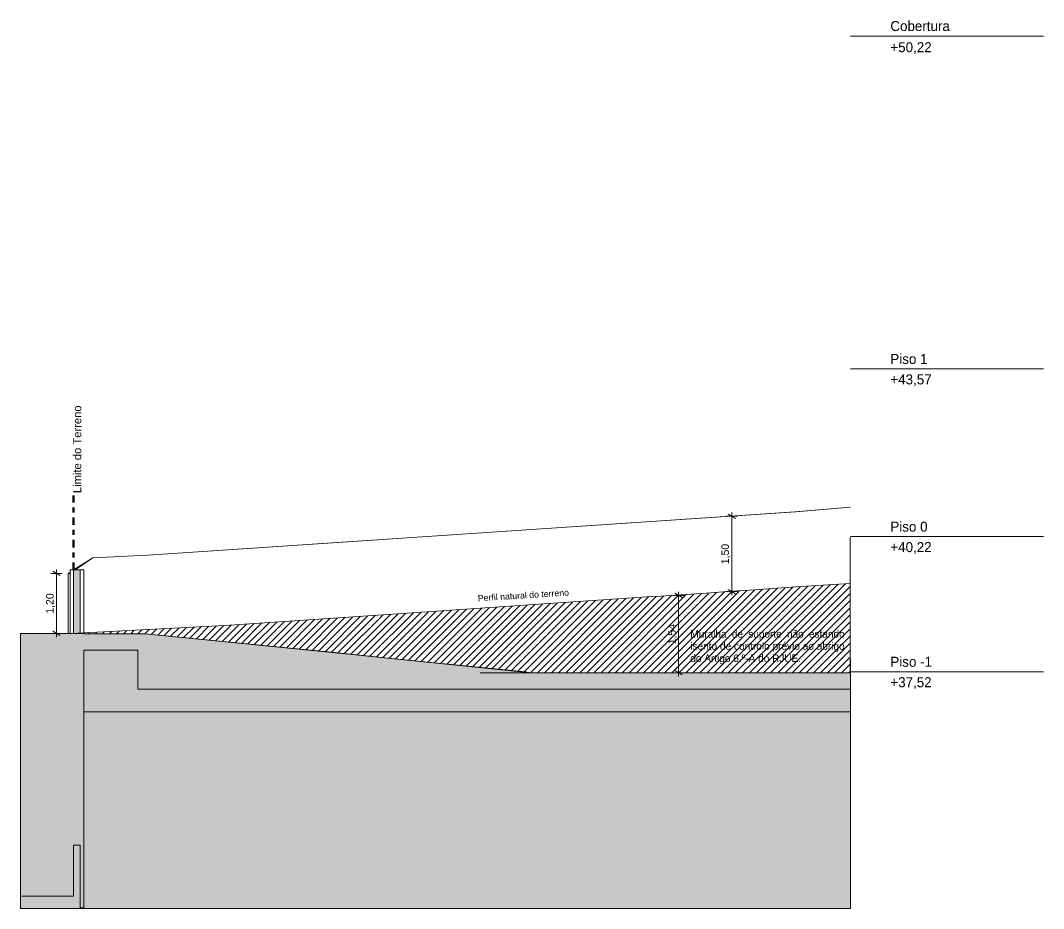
# Model space of a CAD drawing. Header units: metres. Extents: x -111189 to -108577, y -72951 to -72647.
# Drawn here: x -108615.41 to -108594.96, y -72951.18 to -72933.44 of the extents above; entities that cross this region are included whole.
import ezdxf

# ---------------------------------------------------------------- set-up
doc = ezdxf.new("R2010")
doc.units = ezdxf.units.M
doc.header["$MEASUREMENT"] = 0
doc.linetypes.add('Dot & Dashed Smaller', pattern=[0.36, 0.15, -0.09, 0.03, -0.09])
doc.linetypes.add('OTK - Traço Ponto', pattern=[0.2, 0.1, -0.05, 0, -0.05])
for name, color, linetype in [('00 - DESENHO 2D', 7, 'Continuous'), ('00 - Muros - Pormenores', 7, 'Continuous'), ('00 - TEXTO GERAL', 7, 'Continuous'), ('02 - ESTRADAS', 7, 'Continuous'), ('02 - PASSEIOS', 7, 'Continuous'), ('07 - MUROS', 7, 'Continuous'), ('12 - COTAS GERAIS', 7, 'Continuous')]:
    doc.layers.add(name, color=color, linetype=linetype)
doc.styles.add('ESTILO_GERADO_3', font='AGENCYR.TTF')
doc.styles.add('ESTILO_GERADO_7', font='')
doc.styles.add('ESTILO_GERADO_8', font='')
doc.styles.get('ESTILO_GERADO_7').set_extended_font_data('Helvetica')
doc.styles.get('ESTILO_GERADO_8').set_extended_font_data('OPTIAgency-Gothic')
doc.dimstyles.new('ESTILO_GERADO__5', dxfattribs={"dimtxt": 0.15, "dimasz": 0.114, "dimexe": 0.18, "dimexo": 0.0625, "dimgap": 0, "dimtad": 1, "dimzin": 0, "dimdsep": 46, "dimtxsty": 'ESTILO_GERADO_7', "dimblk": 'ARROWHEAD_2', "dimblk1": 'ARROWHEAD_2', "dimblk2": 'ARROWHEAD_2', "dimcen": 0.09, "dimse1": 1, "dimse2": 1, "dimclrd": 7, "dimclre": 7, "dimclrt": 7, "dimadec": 0, "dimazin": 0, "dimtfac": 1, "dimtdec": 4, "dimtmove": 0, "dimatfit": 3, "dimfxl": 1, "dimtolj": 1, "dimtzin": 0, "dimarcsym": 0})

# ---------------------------------------------------------------- blocks, each defined once
blk = doc.blocks.new('Corte Elem_2394_1', base_point=(-108434.35, -72943.752))
at = {"layer": '07 - MUROS', "color": 7, "linetype": 'Continuous', "lineweight": 13}
for p, q in [((-108599.916, -72943.255), (-108612.869, -72944.126)), ((-108599.916, -72943.255), (-108598.823, -72943.162)), ((-108609.369, -72943.89), (-108612.869, -72944.126)), ((-108613.967, -72944.176), (-108612.869, -72944.126)), ((-108614.322, -72944.419), (-108613.967, -72944.176)), ((-108614.427, -72944.486), (-108614.42, -72944.486)), ((-108614.146, -72947.252), (-108599.916, -72947.252)), ((-108599.916, -72947.252), (-108598.823, -72947.252))]:
    blk.add_line(p, q, dxfattribs=at)
at = {"layer": '07 - MUROS', "color": 251, "linetype": 'Continuous', "lineweight": 13}
for p, q in [((-108599.933, -72943.255), (-108609.369, -72943.89)), ((-108599.933, -72943.255), (-108598.823, -72943.161)), ((-108612.869, -72944.126), (-108613.967, -72944.175)), ((-108613.967, -72944.175), (-108614.354, -72944.419)), ((-108614.42, -72944.461), (-108614.46, -72944.486)), ((-108614.46, -72944.486), (-108614.427, -72944.486)), ((-108614.46, -72944.486), (-108614.46, -72945.688))]:
    blk.add_line(p, q, dxfattribs=at)
blk = doc.blocks.new('Corte Elem_2395_1', base_point=(-108434.35, -72943.752))
at = {"layer": '02 - PASSEIOS', "color": 7, "linetype": 'Continuous', "lineweight": 13}
for p, q in [((-108615.383, -72945.688), (-108615.291, -72945.688)), ((-108614.35, -72945.691), (-108614.427, -72945.689))]:
    blk.add_line(p, q, dxfattribs=at)
at = {"layer": '02 - PASSEIOS', "color": 7, "linetype": 'Continuous', "lineweight": 20}
for p, q in [((-108615.383, -72945.69), (-108614.35, -72945.691)), ((-108614.35, -72949.919), (-108614.35, -72950.938)), ((-108614.35, -72950.938), (-108615.383, -72950.938))]:
    blk.add_line(p, q, dxfattribs=at)
at = {"layer": '02 - PASSEIOS', "color": 251, "linetype": 'Continuous', "lineweight": 13}
for p in [(-108615.291, -72945.688), (-108614.427, -72945.689)]:
    blk.add_line(p, (-108614.46, -72945.688), dxfattribs=at)
blk = doc.blocks.new('Corte Elem_2396_1', base_point=(-108434.35, -72943.752))
at = {"layer": '07 - MUROS', "color": 7, "linetype": 'Continuous', "lineweight": 13}
for p, q in [((-108614.35, -72944.419), (-108614.42, -72944.419)), ((-108614.42, -72944.419), (-108614.42, -72944.486)), ((-108614.42, -72944.486), (-108614.42, -72945.689)), ((-108614.221, -72944.419), (-108614.149, -72944.419)), ((-108614.149, -72944.419), (-108614.149, -72945.692)), ((-108614.149, -72945.692), (-108614.149, -72945.693))]:
    blk.add_line(p, q, dxfattribs=at)
at = {"layer": '07 - MUROS', "color": 7, "linetype": 'Continuous', "lineweight": 20}
for p, q in [((-108614.35, -72944.419), (-108614.35, -72945.691)), ((-108614.221, -72944.419), (-108614.35, -72944.419)), ((-108614.221, -72944.419), (-108614.221, -72945.685)), ((-108614.221, -72949.919), (-108614.35, -72949.919))]:
    blk.add_line(p, q, dxfattribs=at)
blk = doc.blocks.new('*X3227', base_point=(-108434.35, -72943.752))
at = {"layer": '07 - MUROS', "linetype": 'Continuous', "lineweight": 13}
blk.add_hatch(color=7, dxfattribs=at).paths.add_polyline_path([(-108605.221, -72946.472), (-108605.22, -72946.472), (-108605.316, -72946.452)])
blk = doc.blocks.new('Corte Elem_2397_1', base_point=(-108434.35, -72943.752))
at = {"layer": '07 - MUROS', "color": 7, "linetype": 'Continuous', "lineweight": 20}
for p in [(-108613.069, -72946.022), (-108605.221, -72946.802)]:
    blk.add_line(p, (-108613.069, -72946.802), dxfattribs=at)
at = {"layer": '07 - MUROS', "color": 7, "linetype": 'Continuous', "lineweight": 13}
blk.add_line((-108605.316, -72946.452), (-108605.22, -72946.472), dxfattribs=at)
at = {"layer": '07 - MUROS', "color": 7, "linetype": 'Continuous', "lineweight": 20, "flags": 128}
blk.add_lwpolyline([(-108605.221, -72946.472), (-108605.316, -72946.452), (-108608.47, -72946.138), (-108609.04, -72946.078), (-108612.93, -72945.692), (-108613.069, -72945.693)], dxfattribs=at)
at = {"layer": '07 - MUROS', "lineweight": 0}
blk.add_blockref('*X3227', (-108434.35, -72943.752), dxfattribs=at)
blk = doc.blocks.new('Corte Elem_2398_1', base_point=(-108434.35, -72943.752))
at = {"layer": '07 - MUROS', "color": 7, "linetype": 'Continuous', "lineweight": 20}
for p, q in [((-108598.83, -72946.472), (-108605.221, -72946.472)), ((-108598.83, -72946.802), (-108605.221, -72946.802))]:
    blk.add_line(p, q, dxfattribs=at)
blk = doc.blocks.new('Corte Elem_2399_1', base_point=(-108434.35, -72943.752))
at = {"color": 7, "linetype": 'Continuous', "lineweight": 13}
for p, q in [((-108598.83, -72943.772), (-108598.83, -72946.472)), ((-108598.823, -72943.772), (-108598.83, -72943.772)), ((-108598.823, -72946.802), (-108598.83, -72946.802))]:
    blk.add_line(p, q, dxfattribs=at)
blk = doc.blocks.new('Corte Elem_2400_1', base_point=(-108434.35, -72943.752))
at = {"layer": '07 - MUROS', "color": 7, "linetype": 'Continuous', "lineweight": 20}
for p, q in [((-108614.146, -72946.022), (-108614.146, -72951.17)), ((-108614.221, -72949.919), (-108614.221, -72951.17)), ((-108614.146, -72951.17), (-108614.221, -72951.17))]:
    blk.add_line(p, q, dxfattribs=at)
at = {"layer": '07 - MUROS', "color": 7, "linetype": 'Continuous', "lineweight": 20, "flags": 128}
blk.add_lwpolyline([(-108614.221, -72945.685), (-108614.147, -72945.693), (-108614.146, -72945.693)], dxfattribs=at)
blk = doc.blocks.new('Corte Elem_2401_1', base_point=(-108434.35, -72943.752))
at = {"layer": '07 - MUROS', "color": 7, "linetype": 'Continuous', "lineweight": 13}
blk.add_line((-108614.146, -72945.692), (-108614.149, -72945.692), dxfattribs=at)
at = {"layer": '07 - MUROS', "color": 7, "linetype": 'Continuous', "lineweight": 20}
for p, q in [((-108614.146, -72945.692), (-108614.146, -72945.693)), ((-108613.069, -72945.692), (-108614.146, -72945.692)), ((-108613.069, -72945.692), (-108613.069, -72945.693)), ((-108613.069, -72946.022), (-108614.146, -72946.022))]:
    blk.add_line(p, q, dxfattribs=at)
blk = doc.blocks.new('*D3232', base_point=(-108434.35, -72943.752))
at = {"layer": '12 - COTAS GERAIS', "color": 7, "linetype": 'Continuous', "lineweight": 5, "transparency": 16777216}
for p, q in [((-108614.579, -72944.486), (-108614.804, -72944.486)), ((-108614.617, -72944.529), (-108614.767, -72944.443)), ((-108614.692, -72944.486), (-108614.692, -72944.412)), ((-108614.692, -72945.688), (-108614.692, -72944.486)), ((-108614.579, -72945.688), (-108614.804, -72945.688)), ((-108614.767, -72945.644), (-108614.617, -72945.731)), ((-108614.692, -72945.761), (-108614.692, -72945.688))]:
    blk.add_line(p, q, dxfattribs=at)
at = {"layer": '12 - COTAS GERAIS', "color": 7, "lineweight": 5, "transparency": 16777216, "insert": (-108614.722, -72945.293), "char_height": 0.15, "attachment_point": 7, "rotation": 90, "style": 'ESTILO_GERADO_7'}
blk.add_mtext('\\A1;{\\pql;\\fHelvetica|b0|i0|c0|p0;\\W1.000000;1,20}', dxfattribs=at)
blk = doc.blocks.new('ARROWHEAD_2')
at = {"color": 0, "linetype": 'Continuous', "lineweight": 0}
for p, q in [((0, 0), (-1, 0)), ((-0.38, -0.66), (0.38, 0.66))]:
    blk.add_line(p, q, dxfattribs=at)
blk = doc.blocks.new('*D3233', base_point=(-108434.35, -72943.752))
at = {"layer": '12 - COTAS GERAIS', "color": 7, "linetype": 'Continuous', "lineweight": 5, "transparency": 16777216}
for p, q in [((-108601.118, -72943.389), (-108601.268, -72943.303)), ((-108601.193, -72943.346), (-108601.193, -72943.273)), ((-108601.08, -72943.346), (-108601.305, -72943.346)), ((-108601.193, -72944.85), (-108601.193, -72943.346)), ((-108601.08, -72944.85), (-108601.305, -72944.85)), ((-108601.268, -72944.806), (-108601.118, -72944.893)), ((-108601.193, -72944.923), (-108601.193, -72944.85))]:
    blk.add_line(p, q, dxfattribs=at)
at = {"layer": '12 - COTAS GERAIS', "color": 7, "lineweight": 5, "transparency": 16777216, "insert": (-108601.223, -72944.304), "char_height": 0.15, "attachment_point": 7, "rotation": 90, "style": 'ESTILO_GERADO_7'}
blk.add_mtext('\\A1;{\\pql;\\fHelvetica|b0|i0|c0|p0;\\W1.000000;1,50}', dxfattribs=at)
blk = doc.blocks.new('*D3234', base_point=(-108434.35, -72943.752))
at = {"layer": '12 - COTAS GERAIS', "color": 7, "linetype": 'Continuous', "lineweight": 5, "transparency": 16777216}
for p, q in [((-108602.145, -72944.927), (-108602.37, -72944.927)), ((-108602.182, -72944.971), (-108602.332, -72944.884)), ((-108602.257, -72944.927), (-108602.257, -72944.854)), ((-108602.257, -72946.472), (-108602.257, -72944.927)), ((-108602.145, -72946.472), (-108602.37, -72946.472)), ((-108602.332, -72946.428), (-108602.182, -72946.515)), ((-108602.257, -72946.545), (-108602.257, -72946.472))]:
    blk.add_line(p, q, dxfattribs=at)
at = {"layer": '12 - COTAS GERAIS', "color": 7, "lineweight": 5, "transparency": 16777216, "insert": (-108602.287, -72945.905), "char_height": 0.15, "attachment_point": 7, "rotation": 90, "style": 'ESTILO_GERADO_7'}
blk.add_mtext('\\A1;{\\pql;\\fHelvetica|b0|i0|c0|p0;\\W1.000000;1,54}', dxfattribs=at)
blk = doc.blocks.new('Alçado - Muro 5 _STORY_MARKER', base_point=(-108434.35, -72943.752))
at = {"color": 7, "linetype": 'OTK - Traço Ponto', "lineweight": 5, "ltscale": 100}
for p, q in [((-108598.823, -72933.752), (-108598.723, -72933.752)), ((-108598.723, -72933.752), (-108598.623, -72933.752)), ((-108598.423, -72933.752), (-108598.623, -72933.752)), ((-108598.423, -72933.752), (-108598.023, -72933.752)), ((-108594.961, -72933.752), (-108598.023, -72933.752)), ((-108598.823, -72940.402), (-108598.723, -72940.402)), ((-108598.723, -72940.402), (-108598.623, -72940.402)), ((-108598.423, -72940.402), (-108598.623, -72940.402)), ((-108598.423, -72940.402), (-108598.023, -72940.402)), ((-108594.961, -72940.402), (-108598.023, -72940.402)), ((-108598.823, -72943.752), (-108598.723, -72943.752)), ((-108598.723, -72943.752), (-108598.623, -72943.752)), ((-108598.423, -72943.752), (-108598.623, -72943.752)), ((-108598.423, -72943.752), (-108598.023, -72943.752)), ((-108594.961, -72943.752), (-108598.023, -72943.752)), ((-108598.823, -72946.452), (-108598.723, -72946.452)), ((-108598.723, -72946.452), (-108598.623, -72946.452)), ((-108598.423, -72946.452), (-108598.623, -72946.452)), ((-108598.423, -72946.452), (-108598.023, -72946.452)), ((-108594.961, -72946.452), (-108598.023, -72946.452))]:
    blk.add_line(p, q, dxfattribs=at)
at = {"color": 7, "lineweight": 5, "char_height": 0.2, "attachment_point": 1, "style": 'ESTILO_GERADO_8'}
for s, insert, line_spacing_factor in [('\\A1;{\\pql;\\pt0;\\fOPTIAgency-Gothic|b0|i0|c0|p0;\\W1.000000;\\fOPTIAgency-Gothic|b0|i0|c0|p0;\\W1.000000;\\fOPTIAgency-Gothic|b0|i0|c0|p0;\\W1.000000;Cobertura\\P\\pql;\\pt0;\\fOPTIAgency-Gothic|b0|i0|c0|p0;\\W1.000000;+50,22}', (-108598.023, -72933.451), 1.270205), ('\\A1;{\\pql;\\pt0;\\fOPTIAgency-Gothic|b0|i0|c0|p0;\\W1.000000;\\fOPTIAgency-Gothic|b0|i0|c0|p0;\\W1.000000;\\fOPTIAgency-Gothic|b0|i0|c0|p0;\\W1.000000;Piso 1\\P\\pql;\\pt0;\\fOPTIAgency-Gothic|b0|i0|c0|p0;\\W1.000000;+43,57}', (-108598.023, -72940.103), 1.225093), ('\\A1;{\\pql;\\pt0;\\fOPTIAgency-Gothic|b0|i0|c0|p0;\\W1.000000;\\fOPTIAgency-Gothic|b0|i0|c0|p0;\\W1.000000;\\fOPTIAgency-Gothic|b0|i0|c0|p0;\\W1.000000;Piso 0\\P\\pql;\\pt0;\\fOPTIAgency-Gothic|b0|i0|c0|p0;\\W1.000000;+40,22}', (-108598.023, -72943.453), 1.225093), ('\\A1;{\\pql;\\pt0;\\fOPTIAgency-Gothic|b0|i0|c0|p0;\\W1.000000;\\fOPTIAgency-Gothic|b0|i0|c0|p0;\\W1.000000;\\fOPTIAgency-Gothic|b0|i0|c0|p0;\\W1.000000;Piso -1\\P\\pql;\\pt0;\\fOPTIAgency-Gothic|b0|i0|c0|p0;\\W1.000000;+37,52}', (-108598.023, -72946.153), 1.225093)]:
    blk.add_mtext(s, dxfattribs=dict(at, insert=insert, line_spacing_factor=line_spacing_factor))

msp = doc.modelspace()

# ---------------------------------------------------------------- hatches: boundary and pattern name
at = {"layer": '00 - DESENHO 2D', "linetype": 'Continuous', "lineweight": 13}
msp.add_hatch(color=251, dxfattribs=at).paths.add_polyline_path([(-108614.221, -72945.685), (-108614.149, -72945.693), (-108612.911, -72945.694), (-108609.064, -72946.076), (-108608.443, -72946.141), (-108605.22, -72946.472), (-108598.823, -72946.472), (-108598.823, -72951.183), (-108615.413, -72951.183), (-108615.413, -72945.69), (-108614.35, -72945.69), (-108614.35, -72944.419), (-108614.221, -72944.419)])
at = {"layer": '00 - DESENHO 2D', "linetype": 'Continuous', "lineweight": 9}
h = msp.add_hatch(dxfattribs=at)
h.set_pattern_fill('OTK___TRAMA_AMARELO_0001', color=253, style=0, pattern_type=2)
h.set_pattern_definition([(45, (-108434.34977, -72943.75154), (-0.07071068, 0.07071068), [])])
h.paths.add_polyline_path([(-108614.39, -72945.69), (-108611.326, -72945.525), (-108609.055, -72945.373), (-108608.563, -72945.34), (-108604.267, -72945.051), (-108602.79, -72944.952), (-108602.604, -72944.939), (-108601.705, -72944.879), (-108601.198, -72944.845), (-108600.721, -72944.813), (-108600.474, -72944.796), (-108599.816, -72944.752), (-108598.83, -72944.686), (-108598.83, -72945.912), (-108598.823, -72946.472), (-108605.282, -72946.465), (-108608.786, -72946.105), (-108612.911, -72945.694)])

# ---------------------------------------------------------------- linework, layer by layer
at = {"layer": '00 - DESENHO 2D', "color": 1, "linetype": 'Dot & Dashed Smaller', "lineweight": 80}
msp.add_line((-108614.35, -72944.419), (-108614.35, -72942.932), dxfattribs=at)
at = {"layer": '00 - DESENHO 2D', "color": 7, "linetype": 'Continuous', "lineweight": 20, "flags": 128}
for points in [[(-108614.221, -72945.685), (-108614.149, -72945.693), (-108612.911, -72945.694), (-108609.064, -72946.076), (-108608.443, -72946.141), (-108605.22, -72946.472), (-108598.823, -72946.472), (-108598.823, -72951.183), (-108615.413, -72951.183), (-108615.413, -72945.69), (-108614.35, -72945.69), (-108614.35, -72944.419), (-108614.221, -72944.419)], [(-108614.39, -72945.69), (-108611.326, -72945.525), (-108609.055, -72945.373), (-108608.563, -72945.34), (-108604.267, -72945.051), (-108602.79, -72944.952), (-108602.604, -72944.939), (-108601.705, -72944.879), (-108601.198, -72944.845), (-108600.721, -72944.813), (-108600.474, -72944.796), (-108599.816, -72944.752), (-108598.83, -72944.686), (-108598.83, -72945.912), (-108598.823, -72946.472), (-108605.282, -72946.465), (-108608.786, -72946.105), (-108612.911, -72945.694)]]:
    msp.add_lwpolyline(points, close=True, dxfattribs=at)
at = {"layer": '02 - ESTRADAS', "color": 7, "linetype": 'Continuous', "lineweight": 20}
msp.add_line((-108605.22, -72946.472), (-108606.22, -72946.472), dxfattribs=at)

# ---------------------------------------------------------------- block references
at = {"linetype": 'Continuous', "lineweight": 0}
msp.add_blockref('Alçado - Muro 5 _STORY_MARKER', (-108434.35, -72943.752), dxfattribs=at)
at = {"lineweight": 0}
msp.add_blockref('Corte Elem_2399_1', (-108434.35, -72943.752), dxfattribs=at)
at = {"layer": '02 - PASSEIOS', "lineweight": 0}
msp.add_blockref('Corte Elem_2395_1', (-108434.35, -72943.752), dxfattribs=at)
at = {"layer": '07 - MUROS', "lineweight": 0}
for name in ['Corte Elem_2394_1', 'Corte Elem_2396_1', 'Corte Elem_2400_1', 'Corte Elem_2401_1', 'Corte Elem_2397_1', 'Corte Elem_2398_1']:
    msp.add_blockref(name, (-108434.35, -72943.752), dxfattribs=at)

# ---------------------------------------------------------------- texts
at = {"layer": '00 - Muros - Pormenores', "color": 251, "linetype": 'Continuous', "lineweight": 13, "insert": (-108602.022, -72945.621), "char_height": 0.15, "width": 3.07585, "attachment_point": 1, "line_spacing_factor": 0.972239, "style": 'ESTILO_GERADO_3'}
msp.add_mtext('\\A1;{\\pqj;\\fAgency FB|b0|i0|c0|p0;\\W1.000000;Muralha de suporte \\fAgency FB|b0|i0|c0|p0;\\W1.000000;não \\fAgency FB|b0|i0|c0|p0;\\W1.000000;estando isento de controlo prévio ao abrigo do Artigo 6.º-A do RJUE.}', dxfattribs=at)
at = {"layer": '00 - TEXTO GERAL', "color": 7, "linetype": 'Continuous', "lineweight": 5, "insert": (-108614.358, -72942.883), "char_height": 0.16, "attachment_point": 1, "rotation": 90, "style": 'ESTILO_GERADO_7'}
msp.add_mtext('\\A1;{\\pql;\\fHelvetica|b0|i0|c0|p0;\\W1.000000;Limite d\\fHelvetica|b0|i0|c0|p0;\\W1.000000;o Terreno}', dxfattribs=at)
at = {"layer": '00 - TEXTO GERAL', "color": 252, "linetype": 'Continuous', "lineweight": 9, "insert": (-108606.274, -72944.921), "char_height": 0.125, "attachment_point": 1, "rotation": 3.6897, "style": 'ESTILO_GERADO_7'}
msp.add_mtext('\\A1;{\\pql;\\fHelvetica|b0|i0|c0|p0;\\W1.000000;Perfil natural do terreno}', dxfattribs=at)

# ---------------------------------------------------------------- dimensions: what is measured, and where the dimension line sits
at = {"layer": '12 - COTAS GERAIS', "color": 7, "linetype": 'Continuous', "lineweight": 5}
for base, p1, p2, picture, middle in [((-108601.193, -72943.346), (-108601.266, -72944.85), (-108601.265, -72943.346), '*D3233', (-108601.298, -72944.11)), ((-108614.692, -72944.486), (-108614.46, -72945.688), (-108614.46, -72944.486), '*D3232', (-108614.797, -72945.099)), ((-108602.2571, -72944.9273), (-108602.2571, -72946.4715), (-108602.4232, -72944.9273), '*D3234', (-108602.3621, -72945.7113))]:
    dim = msp.add_linear_dim(base=base, p1=p1, p2=p2, angle=90, dimstyle='ESTILO_GERADO__5', dxfattribs=at)
    dim.commit()
    dim.dimension.update_dxf_attribs({"geometry": picture, "text_midpoint": middle, "dimtype": 160, "text_rotation": 90})

doc.saveas('drawing.dxf')
